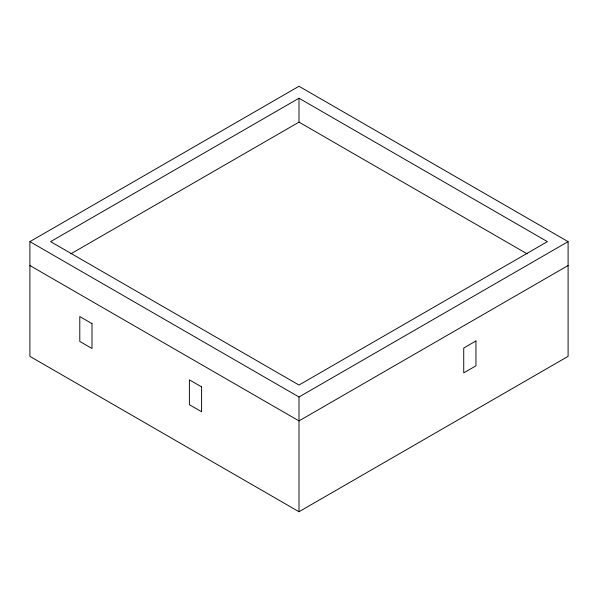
<?xml version="1.0" encoding="UTF-8"?>
<svg xmlns="http://www.w3.org/2000/svg" width="598" height="598" viewBox="0 0 598 598"><rect width="100%" height="100%" fill="white"/><g stroke="black" fill="none" stroke-linecap="round" stroke-linejoin="round"><path stroke-width="0.9" d="M29.9 241.637L299 86.269L568.1 241.637L568.1 356.363L299 511.731L29.9 356.363L29.9 241.637L299 396.997L568.1 241.637M299 98.222L50.598 241.637L299 385.045L547.402 241.637L299 98.222L299 122.127L527.174 253.858M70.826 253.858L299 122.127M568.1 265.534L299 420.902L29.9 265.534M299 396.997L299 511.731M475.948 340.972L463.734 348.021L463.734 372.883L475.948 365.827L475.948 340.972M92.002 323.623L79.788 316.574L79.788 341.428L92.002 348.477L92.002 323.623M201.608 386.899L189.394 379.85L189.394 404.711L201.608 411.76L201.608 386.899"/></g></svg>
